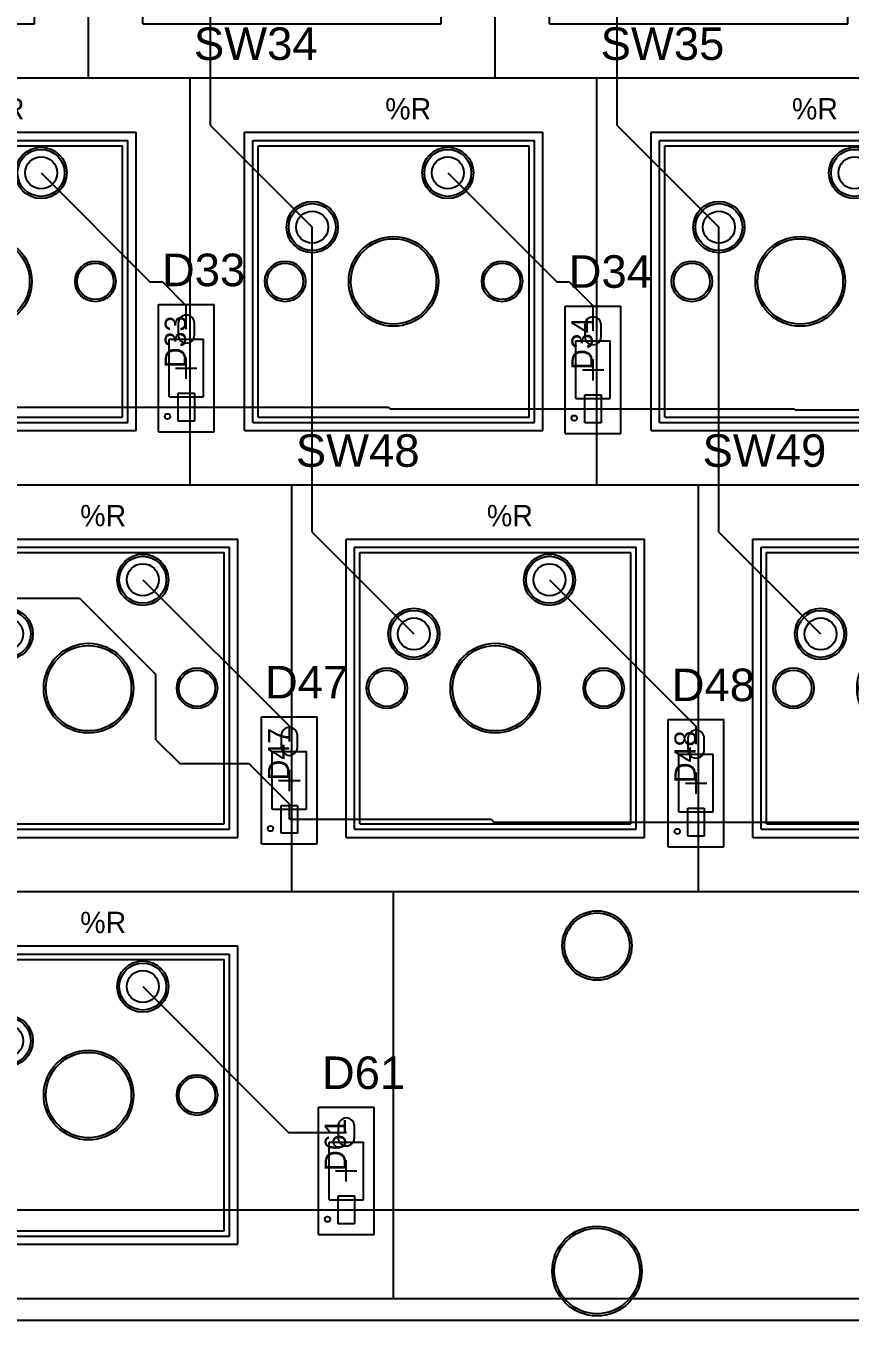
# Model space of a CAD drawing. Header units: millimetres. Extents: x 0 to 306, y 0 to 140.
# Drawn here: x 64.5 to 103.1, y 0 to 60.6 of the extents above; entities that cross this region are included whole.
import ezdxf

# ---------------------------------------------------------------- set-up
doc = ezdxf.new("R2010")
doc.units = ezdxf.units.MM
for name, color, linetype in [('BottomLayer', 5, 'Continuous'), ('BottomSolder', 6, 'Continuous'), ('Mechanical1', 6, 'Continuous'), ('Mechanical16', 56, 'Continuous'), ('Mechanical2', 216, 'Continuous'), ('Mechanical3', 76, 'Continuous'), ('Mechanical4', 56, 'Continuous'), ('Mechanical5', 56, 'Continuous'), ('Mechanical6', 56, 'Continuous'), ('MultiLayer', 9, 'Continuous'), ('PadHoleLayer', 156, 'Continuous'), ('TopLayer', 1, 'Continuous'), ('TopOverlay', 2, 'Continuous'), ('TopPaste', 8, 'Continuous'), ('TopSolder', 216, 'Continuous')]:
    doc.layers.add(name, color=color, linetype=linetype)
doc.styles.add('Arial', font='arial.ttf', dxfattribs={"height": 0.2})

# ---------------------------------------------------------------- blocks, each defined once
blk = doc.blocks.new('SW_C______MX_6_25__PCB_9')
at = {"layer": 'BottomLayer'}
for centre, radius in [((-52.54, 1.92), 1.525), ((-52.54, -13.32), 2)]:
    blk.add_circle(centre, radius, dxfattribs=at)
at = {"layer": 'BottomSolder'}
for centre, radius in [((-52.54, 1.92), 1.627), ((-52.54, -13.32), 2.102)]:
    blk.add_circle(centre, radius, dxfattribs=at)
at = {"layer": 'Mechanical2'}
for p, q in [((-62.071, 4.445), (56.991, 4.445)), ((-62.071, -14.605), (-62.071, 4.445)), ((-62.071, -14.605), (56.991, -14.605))]:
    blk.add_line(p, q, dxfattribs=at)
at = {"layer": 'MultiLayer'}
for centre, radius in [((-52.54, 1.92), 1.525), ((-52.54, -13.32), 2)]:
    blk.add_circle(centre, radius, dxfattribs=at)
at = {"layer": 'PadHoleLayer'}
for centre, radius in [((-52.54, 1.92), 1.525), ((-52.54, -13.32), 2)]:
    blk.add_circle(centre, radius, dxfattribs=at)
at = {"layer": 'TopLayer'}
for centre, radius in [((-52.54, 1.92), 1.525), ((-52.54, -13.32), 2)]:
    blk.add_circle(centre, radius, dxfattribs=at)
at = {"layer": 'TopSolder'}
for centre, radius in [((-52.54, 1.92), 1.627), ((-52.54, -13.32), 2.102)]:
    blk.add_circle(centre, radius, dxfattribs=at)
blk = doc.blocks.new('SW_C______MX_1_50__PCB_10')
at = {"layer": 'BottomLayer'}
for centre, radius in [((0, 0), 1.1), ((-6.35, -2.54), 1.1), ((-2.54, -5.08), 2), ((-7.62, -5.08), 0.85), ((2.54, -5.08), 0.85)]:
    blk.add_circle(centre, radius, dxfattribs=at)
at = {"layer": 'BottomSolder'}
for centre, radius in [((0, 0), 1.202), ((-6.35, -2.54), 1.202), ((-2.54, -5.08), 2.102), ((-7.62, -5.08), 0.952), ((2.54, -5.08), 0.952)]:
    blk.add_circle(centre, radius, dxfattribs=at)
at = {"layer": 'Mechanical2'}
for p, q in [((-16.827, 4.445), (11.748, 4.445)), ((-16.827, -14.605), (-16.827, 4.445)), ((11.748, -14.605), (11.748, 4.445)), ((-16.827, -14.605), (11.748, -14.605))]:
    blk.add_line(p, q, dxfattribs=at)
at = {"layer": 'Mechanical4'}
for p, q in [((-9.14, -11.68), (-9.14, 1.52)), ((-9.14, 1.52), (4.06, 1.52)), ((4.06, -11.68), (4.06, 1.52)), ((-9.14, -11.68), (4.06, -11.68))]:
    blk.add_line(p, q, dxfattribs=at)
at = {"layer": 'Mechanical6'}
for p, q in [((-8.89, 1.27), (3.81, 1.27)), ((-8.89, -11.43), (-8.89, 1.27)), ((3.81, -11.43), (3.81, 1.27)), ((-8.89, -11.43), (3.81, -11.43))]:
    blk.add_line(p, q, dxfattribs=at)
at = {"layer": 'MultiLayer'}
for centre, radius in [((0, 0), 1.1), ((-6.35, -2.54), 1.1), ((-2.54, -5.08), 2), ((-7.62, -5.08), 0.85), ((2.54, -5.08), 0.85)]:
    blk.add_circle(centre, radius, dxfattribs=at)
at = {"layer": 'PadHoleLayer'}
for centre, radius in [((0, 0), 0.75), ((-6.35, -2.54), 0.75), ((-2.54, -5.08), 2), ((-7.62, -5.08), 0.85), ((2.54, -5.08), 0.85)]:
    blk.add_circle(centre, radius, dxfattribs=at)
at = {"layer": 'TopLayer'}
for centre, radius in [((0, 0), 1.1), ((-6.35, -2.54), 1.1), ((-2.54, -5.08), 2), ((-7.62, -5.08), 0.85), ((2.54, -5.08), 0.85)]:
    blk.add_circle(centre, radius, dxfattribs=at)
at = {"layer": 'TopOverlay'}
for p, q in [((-9.525, 1.905), (4.445, 1.905)), ((-9.525, -12.065), (-9.525, 1.905)), ((4.445, -12.065), (4.445, 1.905)), ((-9.525, -12.065), (4.445, -12.065))]:
    blk.add_line(p, q, dxfattribs=at)
at = {"layer": 'TopSolder'}
for centre, radius in [((0, 0), 1.202), ((-6.35, -2.54), 1.202), ((-2.54, -5.08), 2.102), ((-7.62, -5.08), 0.952), ((2.54, -5.08), 0.952)]:
    blk.add_circle(centre, radius, dxfattribs=at)
at = {"layer": 'Mechanical6'}
blk.add_text('%R', height=1, dxfattribs=at).set_placement((-2.933, 2.501))
blk = doc.blocks.new('SW_C______MX_1_00__PCB_22')
at = {"layer": 'BottomLayer'}
for centre, radius in [((0, 0), 1.1), ((-6.35, -2.54), 1.1), ((-2.54, -5.08), 2), ((-7.62, -5.08), 0.85), ((2.54, -5.08), 0.85)]:
    blk.add_circle(centre, radius, dxfattribs=at)
at = {"layer": 'BottomSolder'}
for centre, radius in [((0, 0), 1.202), ((-6.35, -2.54), 1.202), ((-2.54, -5.08), 2.102), ((-7.62, -5.08), 0.952), ((2.54, -5.08), 0.952)]:
    blk.add_circle(centre, radius, dxfattribs=at)
at = {"layer": 'Mechanical2'}
for p, q in [((-12.065, 4.445), (6.985, 4.445)), ((-12.065, -14.605), (-12.065, 4.445)), ((6.985, -14.605), (6.985, 4.445)), ((-12.065, -14.605), (6.985, -14.605))]:
    blk.add_line(p, q, dxfattribs=at)
at = {"layer": 'Mechanical4'}
for p, q in [((-9.14, -11.68), (-9.14, 1.52)), ((-9.14, 1.52), (4.06, 1.52)), ((4.06, -11.68), (4.06, 1.52)), ((-9.14, -11.68), (4.06, -11.68))]:
    blk.add_line(p, q, dxfattribs=at)
at = {"layer": 'Mechanical6'}
for p, q in [((-8.89, 1.27), (3.81, 1.27)), ((-8.89, -11.43), (-8.89, 1.27)), ((3.81, -11.43), (3.81, 1.27)), ((-8.89, -11.43), (3.81, -11.43))]:
    blk.add_line(p, q, dxfattribs=at)
at = {"layer": 'MultiLayer'}
for centre, radius in [((0, 0), 1.1), ((-6.35, -2.54), 1.1), ((-2.54, -5.08), 2), ((-7.62, -5.08), 0.85), ((2.54, -5.08), 0.85)]:
    blk.add_circle(centre, radius, dxfattribs=at)
at = {"layer": 'PadHoleLayer'}
for centre, radius in [((0, 0), 0.75), ((-6.35, -2.54), 0.75), ((-2.54, -5.08), 2), ((-7.62, -5.08), 0.85), ((2.54, -5.08), 0.85)]:
    blk.add_circle(centre, radius, dxfattribs=at)
at = {"layer": 'TopLayer'}
for centre, radius in [((0, 0), 1.1), ((-6.35, -2.54), 1.1), ((-2.54, -5.08), 2), ((-7.62, -5.08), 0.85), ((2.54, -5.08), 0.85)]:
    blk.add_circle(centre, radius, dxfattribs=at)
at = {"layer": 'TopOverlay'}
for p, q in [((-9.525, 1.905), (4.445, 1.905)), ((-9.525, -12.065), (-9.525, 1.905)), ((4.445, -12.065), (4.445, 1.905)), ((-9.525, -12.065), (4.445, -12.065))]:
    blk.add_line(p, q, dxfattribs=at)
at = {"layer": 'TopSolder'}
for centre, radius in [((0, 0), 1.202), ((-6.35, -2.54), 1.202), ((-2.54, -5.08), 2.102), ((-7.62, -5.08), 0.952), ((2.54, -5.08), 0.952)]:
    blk.add_circle(centre, radius, dxfattribs=at)
at = {"layer": 'Mechanical6'}
blk.add_text('%R', height=1, dxfattribs=at).set_placement((-2.933, 2.501))
blk = doc.blocks.new('SW_C______MX_1_00__PCB_23')
at = {"layer": 'BottomLayer'}
for centre, radius in [((0, 0), 1.1), ((-6.35, -2.54), 1.1), ((-2.54, -5.08), 2), ((-7.62, -5.08), 0.85), ((2.54, -5.08), 0.85)]:
    blk.add_circle(centre, radius, dxfattribs=at)
at = {"layer": 'BottomSolder'}
for centre, radius in [((0, 0), 1.202), ((-6.35, -2.54), 1.202), ((-2.54, -5.08), 2.102), ((-7.62, -5.08), 0.952), ((2.54, -5.08), 0.952)]:
    blk.add_circle(centre, radius, dxfattribs=at)
at = {"layer": 'Mechanical2'}
for p, q in [((-12.065, 4.445), (6.985, 4.445)), ((-12.065, -14.605), (-12.065, 4.445)), ((6.985, -14.605), (6.985, 4.445)), ((-12.065, -14.605), (6.985, -14.605))]:
    blk.add_line(p, q, dxfattribs=at)
at = {"layer": 'Mechanical4'}
for p, q in [((-9.14, -11.68), (-9.14, 1.52)), ((-9.14, 1.52), (4.06, 1.52)), ((4.06, -11.68), (4.06, 1.52)), ((-9.14, -11.68), (4.06, -11.68))]:
    blk.add_line(p, q, dxfattribs=at)
at = {"layer": 'Mechanical6'}
for p, q in [((-8.89, 1.27), (3.81, 1.27)), ((-8.89, -11.43), (-8.89, 1.27)), ((3.81, -11.43), (3.81, 1.27)), ((-8.89, -11.43), (3.81, -11.43))]:
    blk.add_line(p, q, dxfattribs=at)
at = {"layer": 'MultiLayer'}
for centre, radius in [((0, 0), 1.1), ((-6.35, -2.54), 1.1), ((-2.54, -5.08), 2), ((-7.62, -5.08), 0.85), ((2.54, -5.08), 0.85)]:
    blk.add_circle(centre, radius, dxfattribs=at)
at = {"layer": 'PadHoleLayer'}
for centre, radius in [((0, 0), 0.75), ((-6.35, -2.54), 0.75), ((-2.54, -5.08), 2), ((-7.62, -5.08), 0.85), ((2.54, -5.08), 0.85)]:
    blk.add_circle(centre, radius, dxfattribs=at)
at = {"layer": 'TopLayer'}
for centre, radius in [((0, 0), 1.1), ((-6.35, -2.54), 1.1), ((-2.54, -5.08), 2), ((-7.62, -5.08), 0.85), ((2.54, -5.08), 0.85)]:
    blk.add_circle(centre, radius, dxfattribs=at)
at = {"layer": 'TopOverlay'}
for p, q in [((-9.525, 1.905), (4.445, 1.905)), ((-9.525, -12.065), (-9.525, 1.905)), ((4.445, -12.065), (4.445, 1.905)), ((-9.525, -12.065), (4.445, -12.065))]:
    blk.add_line(p, q, dxfattribs=at)
at = {"layer": 'TopSolder'}
for centre, radius in [((0, 0), 1.202), ((-6.35, -2.54), 1.202), ((-2.54, -5.08), 2.102), ((-7.62, -5.08), 0.952), ((2.54, -5.08), 0.952)]:
    blk.add_circle(centre, radius, dxfattribs=at)
at = {"layer": 'Mechanical6'}
blk.add_text('%R', height=1, dxfattribs=at).set_placement((-2.933, 2.501))
blk = doc.blocks.new('SW_C______MX_1_00__PCB_24')
at = {"layer": 'BottomLayer'}
for centre, radius in [((0, 0), 1.1), ((-6.35, -2.54), 1.1), ((-2.54, -5.08), 2), ((-7.62, -5.08), 0.85), ((2.54, -5.08), 0.85)]:
    blk.add_circle(centre, radius, dxfattribs=at)
at = {"layer": 'BottomSolder'}
for centre, radius in [((0, 0), 1.202), ((-6.35, -2.54), 1.202), ((-2.54, -5.08), 2.102), ((-7.62, -5.08), 0.952), ((2.54, -5.08), 0.952)]:
    blk.add_circle(centre, radius, dxfattribs=at)
at = {"layer": 'Mechanical2'}
for p, q in [((-12.065, 4.445), (6.985, 4.445)), ((-12.065, -14.605), (-12.065, 4.445)), ((6.985, -14.605), (6.985, 4.445)), ((-12.065, -14.605), (6.985, -14.605))]:
    blk.add_line(p, q, dxfattribs=at)
at = {"layer": 'Mechanical4'}
for p, q in [((-9.14, -11.68), (-9.14, 1.52)), ((-9.14, 1.52), (4.06, 1.52)), ((4.06, -11.68), (4.06, 1.52)), ((-9.14, -11.68), (4.06, -11.68))]:
    blk.add_line(p, q, dxfattribs=at)
at = {"layer": 'Mechanical6'}
for p, q in [((-8.89, 1.27), (3.81, 1.27)), ((-8.89, -11.43), (-8.89, 1.27)), ((3.81, -11.43), (3.81, 1.27)), ((-8.89, -11.43), (3.81, -11.43))]:
    blk.add_line(p, q, dxfattribs=at)
at = {"layer": 'MultiLayer'}
for centre, radius in [((0, 0), 1.1), ((-6.35, -2.54), 1.1), ((-2.54, -5.08), 2), ((-7.62, -5.08), 0.85), ((2.54, -5.08), 0.85)]:
    blk.add_circle(centre, radius, dxfattribs=at)
at = {"layer": 'PadHoleLayer'}
for centre, radius in [((0, 0), 0.75), ((-6.35, -2.54), 0.75), ((-2.54, -5.08), 2), ((-7.62, -5.08), 0.85), ((2.54, -5.08), 0.85)]:
    blk.add_circle(centre, radius, dxfattribs=at)
at = {"layer": 'TopLayer'}
for centre, radius in [((0, 0), 1.1), ((-6.35, -2.54), 1.1), ((-2.54, -5.08), 2), ((-7.62, -5.08), 0.85), ((2.54, -5.08), 0.85)]:
    blk.add_circle(centre, radius, dxfattribs=at)
at = {"layer": 'TopOverlay'}
for p, q in [((-9.525, 1.905), (4.445, 1.905)), ((-9.525, -12.065), (-9.525, 1.905)), ((4.445, -12.065), (4.445, 1.905)), ((-9.525, -12.065), (4.445, -12.065))]:
    blk.add_line(p, q, dxfattribs=at)
at = {"layer": 'TopSolder'}
for centre, radius in [((0, 0), 1.202), ((-6.35, -2.54), 1.202), ((-2.54, -5.08), 2.102), ((-7.62, -5.08), 0.952), ((2.54, -5.08), 0.952)]:
    blk.add_circle(centre, radius, dxfattribs=at)
at = {"layer": 'Mechanical6'}
blk.add_text('%R', height=1, dxfattribs=at).set_placement((-2.933, 2.501))
blk = doc.blocks.new('SW_C______MX_1_00__PCB_36')
at = {"layer": 'BottomLayer'}
for centre, radius in [((0, 0), 1.1), ((-6.35, -2.54), 1.1), ((-2.54, -5.08), 2), ((-7.62, -5.08), 0.85), ((2.54, -5.08), 0.85)]:
    blk.add_circle(centre, radius, dxfattribs=at)
at = {"layer": 'BottomSolder'}
for centre, radius in [((0, 0), 1.202), ((-6.35, -2.54), 1.202), ((-2.54, -5.08), 2.102), ((-7.62, -5.08), 0.952), ((2.54, -5.08), 0.952)]:
    blk.add_circle(centre, radius, dxfattribs=at)
at = {"layer": 'Mechanical2'}
for p, q in [((-12.065, 4.445), (6.985, 4.445)), ((-12.065, -14.605), (-12.065, 4.445)), ((6.985, -14.605), (6.985, 4.445)), ((-12.065, -14.605), (6.985, -14.605))]:
    blk.add_line(p, q, dxfattribs=at)
at = {"layer": 'Mechanical4'}
for p, q in [((-9.14, -11.68), (-9.14, 1.52)), ((-9.14, 1.52), (4.06, 1.52)), ((4.06, -11.68), (4.06, 1.52)), ((-9.14, -11.68), (4.06, -11.68))]:
    blk.add_line(p, q, dxfattribs=at)
at = {"layer": 'Mechanical6'}
for p, q in [((-8.89, 1.27), (3.81, 1.27)), ((-8.89, -11.43), (-8.89, 1.27)), ((3.81, -11.43), (3.81, 1.27)), ((-8.89, -11.43), (3.81, -11.43))]:
    blk.add_line(p, q, dxfattribs=at)
at = {"layer": 'MultiLayer'}
for centre, radius in [((0, 0), 1.1), ((-6.35, -2.54), 1.1), ((-2.54, -5.08), 2), ((-7.62, -5.08), 0.85), ((2.54, -5.08), 0.85)]:
    blk.add_circle(centre, radius, dxfattribs=at)
at = {"layer": 'PadHoleLayer'}
for centre, radius in [((0, 0), 0.75), ((-6.35, -2.54), 0.75), ((-2.54, -5.08), 2), ((-7.62, -5.08), 0.85), ((2.54, -5.08), 0.85)]:
    blk.add_circle(centre, radius, dxfattribs=at)
at = {"layer": 'TopLayer'}
for centre, radius in [((0, 0), 1.1), ((-6.35, -2.54), 1.1), ((-2.54, -5.08), 2), ((-7.62, -5.08), 0.85), ((2.54, -5.08), 0.85)]:
    blk.add_circle(centre, radius, dxfattribs=at)
at = {"layer": 'TopOverlay'}
for p, q in [((-9.525, 1.905), (4.445, 1.905)), ((-9.525, -12.065), (-9.525, 1.905)), ((4.445, -12.065), (4.445, 1.905)), ((-9.525, -12.065), (4.445, -12.065))]:
    blk.add_line(p, q, dxfattribs=at)
at = {"layer": 'TopSolder'}
for centre, radius in [((0, 0), 1.202), ((-6.35, -2.54), 1.202), ((-2.54, -5.08), 2.102), ((-7.62, -5.08), 0.952), ((2.54, -5.08), 0.952)]:
    blk.add_circle(centre, radius, dxfattribs=at)
at = {"layer": 'Mechanical6'}
blk.add_text('%R', height=1, dxfattribs=at).set_placement((-2.933, 2.501))
blk = doc.blocks.new('SW_C______MX_1_00__PCB_37')
at = {"layer": 'BottomLayer'}
for centre, radius in [((0, 0), 1.1), ((-6.35, -2.54), 1.1), ((-2.54, -5.08), 2), ((-7.62, -5.08), 0.85), ((2.54, -5.08), 0.85)]:
    blk.add_circle(centre, radius, dxfattribs=at)
at = {"layer": 'BottomSolder'}
for centre, radius in [((0, 0), 1.202), ((-6.35, -2.54), 1.202), ((-2.54, -5.08), 2.102), ((-7.62, -5.08), 0.952), ((2.54, -5.08), 0.952)]:
    blk.add_circle(centre, radius, dxfattribs=at)
at = {"layer": 'Mechanical2'}
for p, q in [((-12.065, 4.445), (6.985, 4.445)), ((-12.065, -14.605), (-12.065, 4.445)), ((6.985, -14.605), (6.985, 4.445)), ((-12.065, -14.605), (6.985, -14.605))]:
    blk.add_line(p, q, dxfattribs=at)
at = {"layer": 'Mechanical4'}
for p, q in [((-9.14, -11.68), (-9.14, 1.52)), ((-9.14, 1.52), (4.06, 1.52)), ((4.06, -11.68), (4.06, 1.52)), ((-9.14, -11.68), (4.06, -11.68))]:
    blk.add_line(p, q, dxfattribs=at)
at = {"layer": 'Mechanical6'}
for p, q in [((-8.89, 1.27), (3.81, 1.27)), ((-8.89, -11.43), (-8.89, 1.27)), ((3.81, -11.43), (3.81, 1.27)), ((-8.89, -11.43), (3.81, -11.43))]:
    blk.add_line(p, q, dxfattribs=at)
at = {"layer": 'MultiLayer'}
for centre, radius in [((0, 0), 1.1), ((-6.35, -2.54), 1.1), ((-2.54, -5.08), 2), ((-7.62, -5.08), 0.85), ((2.54, -5.08), 0.85)]:
    blk.add_circle(centre, radius, dxfattribs=at)
at = {"layer": 'PadHoleLayer'}
for centre, radius in [((0, 0), 0.75), ((-6.35, -2.54), 0.75), ((-2.54, -5.08), 2), ((-7.62, -5.08), 0.85), ((2.54, -5.08), 0.85)]:
    blk.add_circle(centre, radius, dxfattribs=at)
at = {"layer": 'TopLayer'}
for centre, radius in [((0, 0), 1.1), ((-6.35, -2.54), 1.1), ((-2.54, -5.08), 2), ((-7.62, -5.08), 0.85), ((2.54, -5.08), 0.85)]:
    blk.add_circle(centre, radius, dxfattribs=at)
at = {"layer": 'TopOverlay'}
for p, q in [((-9.525, 1.905), (4.445, 1.905)), ((-9.525, -12.065), (-9.525, 1.905)), ((4.445, -12.065), (4.445, 1.905)), ((-9.525, -12.065), (4.445, -12.065))]:
    blk.add_line(p, q, dxfattribs=at)
at = {"layer": 'TopSolder'}
for centre, radius in [((0, 0), 1.202), ((-6.35, -2.54), 1.202), ((-2.54, -5.08), 2.102), ((-7.62, -5.08), 0.952), ((2.54, -5.08), 0.952)]:
    blk.add_circle(centre, radius, dxfattribs=at)
at = {"layer": 'Mechanical6'}
blk.add_text('%R', height=1, dxfattribs=at).set_placement((-2.933, 2.501))
blk = doc.blocks.new('SW_C______MX_1_00__PCB_38')
at = {"layer": 'BottomLayer'}
for centre, radius in [((0, 0), 1.1), ((-6.35, -2.54), 1.1), ((-2.54, -5.08), 2), ((-7.62, -5.08), 0.85), ((2.54, -5.08), 0.85)]:
    blk.add_circle(centre, radius, dxfattribs=at)
at = {"layer": 'BottomSolder'}
for centre, radius in [((0, 0), 1.202), ((-6.35, -2.54), 1.202), ((-2.54, -5.08), 2.102), ((-7.62, -5.08), 0.952), ((2.54, -5.08), 0.952)]:
    blk.add_circle(centre, radius, dxfattribs=at)
at = {"layer": 'Mechanical2'}
for p, q in [((-12.065, 4.445), (6.985, 4.445)), ((-12.065, -14.605), (-12.065, 4.445)), ((6.985, -14.605), (6.985, 4.445)), ((-12.065, -14.605), (6.985, -14.605))]:
    blk.add_line(p, q, dxfattribs=at)
at = {"layer": 'Mechanical4'}
for p, q in [((-9.14, -11.68), (-9.14, 1.52)), ((-9.14, 1.52), (4.06, 1.52)), ((4.06, -11.68), (4.06, 1.52)), ((-9.14, -11.68), (4.06, -11.68))]:
    blk.add_line(p, q, dxfattribs=at)
at = {"layer": 'Mechanical6'}
for p, q in [((-8.89, 1.27), (3.81, 1.27)), ((-8.89, -11.43), (-8.89, 1.27)), ((3.81, -11.43), (3.81, 1.27)), ((-8.89, -11.43), (3.81, -11.43))]:
    blk.add_line(p, q, dxfattribs=at)
at = {"layer": 'MultiLayer'}
for centre, radius in [((0, 0), 1.1), ((-6.35, -2.54), 1.1), ((-2.54, -5.08), 2), ((-7.62, -5.08), 0.85), ((2.54, -5.08), 0.85)]:
    blk.add_circle(centre, radius, dxfattribs=at)
at = {"layer": 'PadHoleLayer'}
for centre, radius in [((0, 0), 0.75), ((-6.35, -2.54), 0.75), ((-2.54, -5.08), 2), ((-7.62, -5.08), 0.85), ((2.54, -5.08), 0.85)]:
    blk.add_circle(centre, radius, dxfattribs=at)
at = {"layer": 'TopLayer'}
for centre, radius in [((0, 0), 1.1), ((-6.35, -2.54), 1.1), ((-2.54, -5.08), 2), ((-7.62, -5.08), 0.85), ((2.54, -5.08), 0.85)]:
    blk.add_circle(centre, radius, dxfattribs=at)
at = {"layer": 'TopOverlay'}
for p, q in [((-9.525, 1.905), (4.445, 1.905)), ((-9.525, -12.065), (-9.525, 1.905)), ((4.445, -12.065), (4.445, 1.905)), ((-9.525, -12.065), (4.445, -12.065))]:
    blk.add_line(p, q, dxfattribs=at)
at = {"layer": 'TopSolder'}
for centre, radius in [((0, 0), 1.202), ((-6.35, -2.54), 1.202), ((-2.54, -5.08), 2.102), ((-7.62, -5.08), 0.952), ((2.54, -5.08), 0.952)]:
    blk.add_circle(centre, radius, dxfattribs=at)
at = {"layer": 'Mechanical6'}
blk.add_text('%R', height=1, dxfattribs=at).set_placement((-2.933, 2.501))
blk = doc.blocks.new('SW_C______MX_1_00__PCB_51')
at = {"layer": 'BottomLayer'}
for centre, radius in [((0, 0), 1.1), ((-6.35, -2.54), 1.1), ((-2.54, -5.08), 2), ((-7.62, -5.08), 0.85), ((2.54, -5.08), 0.85)]:
    blk.add_circle(centre, radius, dxfattribs=at)
at = {"layer": 'BottomSolder'}
for centre, radius in [((0, 0), 1.202), ((-6.35, -2.54), 1.202), ((-2.54, -5.08), 2.102), ((-7.62, -5.08), 0.952), ((2.54, -5.08), 0.952)]:
    blk.add_circle(centre, radius, dxfattribs=at)
at = {"layer": 'Mechanical2'}
for p, q in [((-12.065, 4.445), (6.985, 4.445)), ((-12.065, -14.605), (-12.065, 4.445)), ((6.985, -14.605), (6.985, 4.445)), ((-12.065, -14.605), (6.985, -14.605))]:
    blk.add_line(p, q, dxfattribs=at)
at = {"layer": 'Mechanical4'}
for p, q in [((-9.14, -11.68), (-9.14, 1.52)), ((-9.14, 1.52), (4.06, 1.52)), ((4.06, -11.68), (4.06, 1.52)), ((-9.14, -11.68), (4.06, -11.68))]:
    blk.add_line(p, q, dxfattribs=at)
at = {"layer": 'Mechanical6'}
for p, q in [((-8.89, 1.27), (3.81, 1.27)), ((-8.89, -11.43), (-8.89, 1.27)), ((3.81, -11.43), (3.81, 1.27)), ((-8.89, -11.43), (3.81, -11.43))]:
    blk.add_line(p, q, dxfattribs=at)
at = {"layer": 'MultiLayer'}
for centre, radius in [((0, 0), 1.1), ((-6.35, -2.54), 1.1), ((-2.54, -5.08), 2), ((-7.62, -5.08), 0.85), ((2.54, -5.08), 0.85)]:
    blk.add_circle(centre, radius, dxfattribs=at)
at = {"layer": 'PadHoleLayer'}
for centre, radius in [((0, 0), 0.75), ((-6.35, -2.54), 0.75), ((-2.54, -5.08), 2), ((-7.62, -5.08), 0.85), ((2.54, -5.08), 0.85)]:
    blk.add_circle(centre, radius, dxfattribs=at)
at = {"layer": 'TopLayer'}
for centre, radius in [((0, 0), 1.1), ((-6.35, -2.54), 1.1), ((-2.54, -5.08), 2), ((-7.62, -5.08), 0.85), ((2.54, -5.08), 0.85)]:
    blk.add_circle(centre, radius, dxfattribs=at)
at = {"layer": 'TopOverlay'}
for p, q in [((-9.525, 1.905), (4.445, 1.905)), ((-9.525, -12.065), (-9.525, 1.905)), ((4.445, -12.065), (4.445, 1.905)), ((-9.525, -12.065), (4.445, -12.065))]:
    blk.add_line(p, q, dxfattribs=at)
at = {"layer": 'TopSolder'}
for centre, radius in [((0, 0), 1.202), ((-6.35, -2.54), 1.202), ((-2.54, -5.08), 2.102), ((-7.62, -5.08), 0.952), ((2.54, -5.08), 0.952)]:
    blk.add_circle(centre, radius, dxfattribs=at)
at = {"layer": 'Mechanical6'}
blk.add_text('%R', height=1, dxfattribs=at).set_placement((-2.933, 2.501))
blk = doc.blocks.new('SW_C______MX_1_00__PCB_52')
at = {"layer": 'BottomLayer'}
for centre, radius in [((0, 0), 1.1), ((-6.35, -2.54), 1.1), ((-2.54, -5.08), 2), ((-7.62, -5.08), 0.85), ((2.54, -5.08), 0.85)]:
    blk.add_circle(centre, radius, dxfattribs=at)
at = {"layer": 'BottomSolder'}
for centre, radius in [((0, 0), 1.202), ((-6.35, -2.54), 1.202), ((-2.54, -5.08), 2.102), ((-7.62, -5.08), 0.952), ((2.54, -5.08), 0.952)]:
    blk.add_circle(centre, radius, dxfattribs=at)
at = {"layer": 'Mechanical2'}
for p, q in [((-12.065, 4.445), (6.985, 4.445)), ((-12.065, -14.605), (-12.065, 4.445)), ((6.985, -14.605), (6.985, 4.445)), ((-12.065, -14.605), (6.985, -14.605))]:
    blk.add_line(p, q, dxfattribs=at)
at = {"layer": 'Mechanical4'}
for p, q in [((-9.14, -11.68), (-9.14, 1.52)), ((-9.14, 1.52), (4.06, 1.52)), ((4.06, -11.68), (4.06, 1.52)), ((-9.14, -11.68), (4.06, -11.68))]:
    blk.add_line(p, q, dxfattribs=at)
at = {"layer": 'Mechanical6'}
for p, q in [((-8.89, 1.27), (3.81, 1.27)), ((-8.89, -11.43), (-8.89, 1.27)), ((3.81, -11.43), (3.81, 1.27)), ((-8.89, -11.43), (3.81, -11.43))]:
    blk.add_line(p, q, dxfattribs=at)
at = {"layer": 'MultiLayer'}
for centre, radius in [((0, 0), 1.1), ((-6.35, -2.54), 1.1), ((-2.54, -5.08), 2), ((-7.62, -5.08), 0.85), ((2.54, -5.08), 0.85)]:
    blk.add_circle(centre, radius, dxfattribs=at)
at = {"layer": 'PadHoleLayer'}
for centre, radius in [((0, 0), 0.75), ((-6.35, -2.54), 0.75), ((-2.54, -5.08), 2), ((-7.62, -5.08), 0.85), ((2.54, -5.08), 0.85)]:
    blk.add_circle(centre, radius, dxfattribs=at)
at = {"layer": 'TopLayer'}
for centre, radius in [((0, 0), 1.1), ((-6.35, -2.54), 1.1), ((-2.54, -5.08), 2), ((-7.62, -5.08), 0.85), ((2.54, -5.08), 0.85)]:
    blk.add_circle(centre, radius, dxfattribs=at)
at = {"layer": 'TopOverlay'}
for p, q in [((-9.525, 1.905), (4.445, 1.905)), ((-9.525, -12.065), (-9.525, 1.905)), ((4.445, -12.065), (4.445, 1.905)), ((-9.525, -12.065), (4.445, -12.065))]:
    blk.add_line(p, q, dxfattribs=at)
at = {"layer": 'TopSolder'}
for centre, radius in [((0, 0), 1.202), ((-6.35, -2.54), 1.202), ((-2.54, -5.08), 2.102), ((-7.62, -5.08), 0.952), ((2.54, -5.08), 0.952)]:
    blk.add_circle(centre, radius, dxfattribs=at)
at = {"layer": 'Mechanical6'}
blk.add_text('%R', height=1, dxfattribs=at).set_placement((-2.933, 2.501))
blk = doc.blocks.new('SW_C______MX_1_00__PCB_53')
at = {"layer": 'BottomLayer'}
for centre, radius in [((0, 0), 1.1), ((-6.35, -2.54), 1.1), ((-2.54, -5.08), 2), ((-7.62, -5.08), 0.85), ((2.54, -5.08), 0.85)]:
    blk.add_circle(centre, radius, dxfattribs=at)
at = {"layer": 'BottomSolder'}
for centre, radius in [((0, 0), 1.202), ((-6.35, -2.54), 1.202), ((-2.54, -5.08), 2.102), ((-7.62, -5.08), 0.952), ((2.54, -5.08), 0.952)]:
    blk.add_circle(centre, radius, dxfattribs=at)
at = {"layer": 'Mechanical2'}
for p, q in [((-12.065, 4.445), (6.985, 4.445)), ((-12.065, -14.605), (-12.065, 4.445)), ((6.985, -14.605), (6.985, 4.445)), ((-12.065, -14.605), (6.985, -14.605))]:
    blk.add_line(p, q, dxfattribs=at)
at = {"layer": 'Mechanical4'}
for p, q in [((-9.14, -11.68), (-9.14, 1.52)), ((-9.14, 1.52), (4.06, 1.52)), ((4.06, -11.68), (4.06, 1.52)), ((-9.14, -11.68), (4.06, -11.68))]:
    blk.add_line(p, q, dxfattribs=at)
at = {"layer": 'Mechanical6'}
for p, q in [((-8.89, 1.27), (3.81, 1.27)), ((-8.89, -11.43), (-8.89, 1.27)), ((3.81, -11.43), (3.81, 1.27)), ((-8.89, -11.43), (3.81, -11.43))]:
    blk.add_line(p, q, dxfattribs=at)
at = {"layer": 'MultiLayer'}
for centre, radius in [((0, 0), 1.1), ((-6.35, -2.54), 1.1), ((-2.54, -5.08), 2), ((-7.62, -5.08), 0.85), ((2.54, -5.08), 0.85)]:
    blk.add_circle(centre, radius, dxfattribs=at)
at = {"layer": 'PadHoleLayer'}
for centre, radius in [((0, 0), 0.75), ((-6.35, -2.54), 0.75), ((-2.54, -5.08), 2), ((-7.62, -5.08), 0.85), ((2.54, -5.08), 0.85)]:
    blk.add_circle(centre, radius, dxfattribs=at)
at = {"layer": 'TopLayer'}
for centre, radius in [((0, 0), 1.1), ((-6.35, -2.54), 1.1), ((-2.54, -5.08), 2), ((-7.62, -5.08), 0.85), ((2.54, -5.08), 0.85)]:
    blk.add_circle(centre, radius, dxfattribs=at)
at = {"layer": 'TopOverlay'}
for p, q in [((-9.525, 1.905), (4.445, 1.905)), ((-9.525, -12.065), (-9.525, 1.905)), ((4.445, -12.065), (4.445, 1.905)), ((-9.525, -12.065), (4.445, -12.065))]:
    blk.add_line(p, q, dxfattribs=at)
at = {"layer": 'TopSolder'}
for centre, radius in [((0, 0), 1.202), ((-6.35, -2.54), 1.202), ((-2.54, -5.08), 2.102), ((-7.62, -5.08), 0.952), ((2.54, -5.08), 0.952)]:
    blk.add_circle(centre, radius, dxfattribs=at)
at = {"layer": 'Mechanical6'}
blk.add_text('%R', height=1, dxfattribs=at).set_placement((-2.933, 2.501))
blk = doc.blocks.new('FP_SOD_123_IPC_A_87')
at = {"layer": 'Mechanical16'}
for p, q in [((0, 0.5), (0, -0.5)), ((-0.5, 0), (0.5, 0))]:
    blk.add_line(p, q, dxfattribs=at)
at = {"layer": 'Mechanical2'}
for p, q in [((-1.35, 0.8), (1.35, 0.8)), ((-1.35, 0.8), (-1.35, -0.8)), ((1.35, 0.8), (1.35, -0.8)), ((-1.35, -0.8), (1.35, -0.8))]:
    blk.add_line(p, q, dxfattribs=at)
at = {"layer": 'Mechanical3'}
for p, q in [((-2.979, 1.3), (2.979, 1.3)), ((-2.979, 1.3), (-2.979, -1.3)), ((2.979, 1.3), (2.979, -1.3)), ((-2.979, -1.3), (2.979, -1.3))]:
    blk.add_line(p, q, dxfattribs=at)
at = {"layer": 'Mechanical5'}
for p, q in [((-2.979, 1.3), (2.979, 1.3)), ((-2.979, 1.3), (-2.979, -1.3)), ((2.979, 1.3), (2.979, -1.3)), ((-2.979, -1.3), (2.979, -1.3))]:
    blk.add_line(p, q, dxfattribs=at)
at = {"layer": 'TopLayer'}
for p, q in [((-2.479, 0.381), (-1.171, 0.381)), ((-2.479, -0.381), (-2.479, 0.381)), ((-1.171, 0.381), (-1.171, -0.381)), ((2.098, 0.381), (1.552, 0.381)), ((-1.171, -0.381), (-2.479, -0.381)), ((1.552, -0.381), (2.098, -0.381))]:
    blk.add_line(p, q, dxfattribs=at)
for centre, start, end in [((1.552, 0), 90, 270), ((2.098, 0), 270, 90)]:
    blk.add_arc(centre, 0.381, start, end, dxfattribs=at)
at = {"layer": 'TopOverlay'}
for p, q in [((-1.35, 0.8), (-1.35, 0.72)), ((-1.35, 0.8), (1.35, 0.8)), ((1.35, 0.8), (1.35, 0.72)), ((-1.35, -0.72), (-1.35, -0.8)), ((-1.35, -0.8), (1.35, -0.8)), ((1.35, -0.72), (1.35, -0.8))]:
    blk.add_line(p, q, dxfattribs=at)
blk.add_circle((-2.261, 0.881), 0.125, dxfattribs=at)
at = {"layer": 'TopPaste'}
for p, q in [((-2.479, 0.381), (-1.171, 0.381)), ((-2.479, -0.381), (-2.479, 0.381)), ((-1.171, 0.381), (-1.171, -0.381)), ((2.098, 0.381), (1.552, 0.381)), ((-1.171, -0.381), (-2.479, -0.381)), ((1.552, -0.381), (2.098, -0.381))]:
    blk.add_line(p, q, dxfattribs=at)
for centre, start, end in [((1.552, 0), 90, 270), ((2.098, 0), 270, 90)]:
    blk.add_arc(centre, 0.381, start, end, dxfattribs=at)
at = {"layer": 'TopSolder'}
for p, q in [((-2.479, 0.381), (-1.171, 0.381)), ((-2.479, -0.381), (-2.479, 0.381)), ((-1.171, 0.381), (-1.171, -0.381)), ((2.098, 0.381), (1.552, 0.381)), ((-1.171, -0.381), (-2.479, -0.381)), ((1.552, -0.381), (2.098, -0.381))]:
    blk.add_line(p, q, dxfattribs=at)
for centre, start, end in [((1.552, 0), 90, 270), ((2.098, 0), 270, 90)]:
    blk.add_arc(centre, 0.381, start, end, dxfattribs=at)
at = {"layer": 'Mechanical5'}
blk.add_text('D61', height=1, dxfattribs=at).set_placement((0, 0.011))
blk = doc.blocks.new('FP_SOD_123_IPC_A_100')
at = {"layer": 'Mechanical16'}
for p, q in [((0, 0.5), (0, -0.5)), ((-0.5, 0), (0.5, 0))]:
    blk.add_line(p, q, dxfattribs=at)
at = {"layer": 'Mechanical2'}
for p, q in [((-1.35, 0.8), (1.35, 0.8)), ((-1.35, 0.8), (-1.35, -0.8)), ((1.35, 0.8), (1.35, -0.8)), ((-1.35, -0.8), (1.35, -0.8))]:
    blk.add_line(p, q, dxfattribs=at)
at = {"layer": 'Mechanical3'}
for p, q in [((-2.979, 1.3), (2.979, 1.3)), ((-2.979, 1.3), (-2.979, -1.3)), ((2.979, 1.3), (2.979, -1.3)), ((-2.979, -1.3), (2.979, -1.3))]:
    blk.add_line(p, q, dxfattribs=at)
at = {"layer": 'Mechanical5'}
for p, q in [((-2.979, 1.3), (2.979, 1.3)), ((-2.979, 1.3), (-2.979, -1.3)), ((2.979, 1.3), (2.979, -1.3)), ((-2.979, -1.3), (2.979, -1.3))]:
    blk.add_line(p, q, dxfattribs=at)
at = {"layer": 'TopLayer'}
for p, q in [((-2.479, 0.381), (-1.171, 0.381)), ((-2.479, -0.381), (-2.479, 0.381)), ((-1.171, 0.381), (-1.171, -0.381)), ((2.098, 0.381), (1.552, 0.381)), ((-1.171, -0.381), (-2.479, -0.381)), ((1.552, -0.381), (2.098, -0.381))]:
    blk.add_line(p, q, dxfattribs=at)
for centre, start, end in [((1.552, 0), 90, 270), ((2.098, 0), 270, 90)]:
    blk.add_arc(centre, 0.381, start, end, dxfattribs=at)
at = {"layer": 'TopOverlay'}
for p, q in [((-1.35, 0.8), (-1.35, 0.72)), ((-1.35, 0.8), (1.35, 0.8)), ((1.35, 0.8), (1.35, 0.72)), ((-1.35, -0.72), (-1.35, -0.8)), ((-1.35, -0.8), (1.35, -0.8)), ((1.35, -0.72), (1.35, -0.8))]:
    blk.add_line(p, q, dxfattribs=at)
blk.add_circle((-2.261, 0.881), 0.125, dxfattribs=at)
at = {"layer": 'TopPaste'}
for p, q in [((-2.479, 0.381), (-1.171, 0.381)), ((-2.479, -0.381), (-2.479, 0.381)), ((-1.171, 0.381), (-1.171, -0.381)), ((2.098, 0.381), (1.552, 0.381)), ((-1.171, -0.381), (-2.479, -0.381)), ((1.552, -0.381), (2.098, -0.381))]:
    blk.add_line(p, q, dxfattribs=at)
for centre, start, end in [((1.552, 0), 90, 270), ((2.098, 0), 270, 90)]:
    blk.add_arc(centre, 0.381, start, end, dxfattribs=at)
at = {"layer": 'TopSolder'}
for p, q in [((-2.479, 0.381), (-1.171, 0.381)), ((-2.479, -0.381), (-2.479, 0.381)), ((-1.171, 0.381), (-1.171, -0.381)), ((2.098, 0.381), (1.552, 0.381)), ((-1.171, -0.381), (-2.479, -0.381)), ((1.552, -0.381), (2.098, -0.381))]:
    blk.add_line(p, q, dxfattribs=at)
for centre, start, end in [((1.552, 0), 90, 270), ((2.098, 0), 270, 90)]:
    blk.add_arc(centre, 0.381, start, end, dxfattribs=at)
at = {"layer": 'Mechanical5'}
blk.add_text('D48', height=1, dxfattribs=at).set_placement((0, 0.011))
blk = doc.blocks.new('FP_SOD_123_IPC_A_101')
at = {"layer": 'Mechanical16'}
for p, q in [((0, 0.5), (0, -0.5)), ((-0.5, 0), (0.5, 0))]:
    blk.add_line(p, q, dxfattribs=at)
at = {"layer": 'Mechanical2'}
for p, q in [((-1.35, 0.8), (1.35, 0.8)), ((-1.35, 0.8), (-1.35, -0.8)), ((1.35, 0.8), (1.35, -0.8)), ((-1.35, -0.8), (1.35, -0.8))]:
    blk.add_line(p, q, dxfattribs=at)
at = {"layer": 'Mechanical3'}
for p, q in [((-2.979, 1.3), (2.979, 1.3)), ((-2.979, 1.3), (-2.979, -1.3)), ((2.979, 1.3), (2.979, -1.3)), ((-2.979, -1.3), (2.979, -1.3))]:
    blk.add_line(p, q, dxfattribs=at)
at = {"layer": 'Mechanical5'}
for p, q in [((-2.979, 1.3), (2.979, 1.3)), ((-2.979, 1.3), (-2.979, -1.3)), ((2.979, 1.3), (2.979, -1.3)), ((-2.979, -1.3), (2.979, -1.3))]:
    blk.add_line(p, q, dxfattribs=at)
at = {"layer": 'TopLayer'}
for p, q in [((-2.479, 0.381), (-1.171, 0.381)), ((-2.479, -0.381), (-2.479, 0.381)), ((-1.171, 0.381), (-1.171, -0.381)), ((2.098, 0.381), (1.552, 0.381)), ((-1.171, -0.381), (-2.479, -0.381)), ((1.552, -0.381), (2.098, -0.381))]:
    blk.add_line(p, q, dxfattribs=at)
for centre, start, end in [((1.552, 0), 90, 270), ((2.098, 0), 270, 90)]:
    blk.add_arc(centre, 0.381, start, end, dxfattribs=at)
at = {"layer": 'TopOverlay'}
for p, q in [((-1.35, 0.8), (-1.35, 0.72)), ((-1.35, 0.8), (1.35, 0.8)), ((1.35, 0.8), (1.35, 0.72)), ((-1.35, -0.72), (-1.35, -0.8)), ((-1.35, -0.8), (1.35, -0.8)), ((1.35, -0.72), (1.35, -0.8))]:
    blk.add_line(p, q, dxfattribs=at)
blk.add_circle((-2.261, 0.881), 0.125, dxfattribs=at)
at = {"layer": 'TopPaste'}
for p, q in [((-2.479, 0.381), (-1.171, 0.381)), ((-2.479, -0.381), (-2.479, 0.381)), ((-1.171, 0.381), (-1.171, -0.381)), ((2.098, 0.381), (1.552, 0.381)), ((-1.171, -0.381), (-2.479, -0.381)), ((1.552, -0.381), (2.098, -0.381))]:
    blk.add_line(p, q, dxfattribs=at)
for centre, start, end in [((1.552, 0), 90, 270), ((2.098, 0), 270, 90)]:
    blk.add_arc(centre, 0.381, start, end, dxfattribs=at)
at = {"layer": 'TopSolder'}
for p, q in [((-2.479, 0.381), (-1.171, 0.381)), ((-2.479, -0.381), (-2.479, 0.381)), ((-1.171, 0.381), (-1.171, -0.381)), ((2.098, 0.381), (1.552, 0.381)), ((-1.171, -0.381), (-2.479, -0.381)), ((1.552, -0.381), (2.098, -0.381))]:
    blk.add_line(p, q, dxfattribs=at)
for centre, start, end in [((1.552, 0), 90, 270), ((2.098, 0), 270, 90)]:
    blk.add_arc(centre, 0.381, start, end, dxfattribs=at)
at = {"layer": 'Mechanical5'}
blk.add_text('D47', height=1, dxfattribs=at).set_placement((0, 0))
blk = doc.blocks.new('FP_SOD_123_IPC_A_114')
at = {"layer": 'Mechanical16'}
for p, q in [((0, 0.5), (0, -0.5)), ((-0.5, 0), (0.5, 0))]:
    blk.add_line(p, q, dxfattribs=at)
at = {"layer": 'Mechanical2'}
for p, q in [((-1.35, 0.8), (1.35, 0.8)), ((-1.35, 0.8), (-1.35, -0.8)), ((1.35, 0.8), (1.35, -0.8)), ((-1.35, -0.8), (1.35, -0.8))]:
    blk.add_line(p, q, dxfattribs=at)
at = {"layer": 'Mechanical3'}
for p, q in [((-2.979, 1.3), (2.979, 1.3)), ((-2.979, 1.3), (-2.979, -1.3)), ((2.979, 1.3), (2.979, -1.3)), ((-2.979, -1.3), (2.979, -1.3))]:
    blk.add_line(p, q, dxfattribs=at)
at = {"layer": 'Mechanical5'}
for p, q in [((-2.979, 1.3), (2.979, 1.3)), ((-2.979, 1.3), (-2.979, -1.3)), ((2.979, 1.3), (2.979, -1.3)), ((-2.979, -1.3), (2.979, -1.3))]:
    blk.add_line(p, q, dxfattribs=at)
at = {"layer": 'TopLayer'}
for p, q in [((-2.479, 0.381), (-1.171, 0.381)), ((-2.479, -0.381), (-2.479, 0.381)), ((-1.171, 0.381), (-1.171, -0.381)), ((2.098, 0.381), (1.552, 0.381)), ((-1.171, -0.381), (-2.479, -0.381)), ((1.552, -0.381), (2.098, -0.381))]:
    blk.add_line(p, q, dxfattribs=at)
for centre, start, end in [((1.552, 0), 90, 270), ((2.098, 0), 270, 90)]:
    blk.add_arc(centre, 0.381, start, end, dxfattribs=at)
at = {"layer": 'TopOverlay'}
for p, q in [((-1.35, 0.8), (-1.35, 0.72)), ((-1.35, 0.8), (1.35, 0.8)), ((1.35, 0.8), (1.35, 0.72)), ((-1.35, -0.72), (-1.35, -0.8)), ((-1.35, -0.8), (1.35, -0.8)), ((1.35, -0.72), (1.35, -0.8))]:
    blk.add_line(p, q, dxfattribs=at)
blk.add_circle((-2.261, 0.881), 0.125, dxfattribs=at)
at = {"layer": 'TopPaste'}
for p, q in [((-2.479, 0.381), (-1.171, 0.381)), ((-2.479, -0.381), (-2.479, 0.381)), ((-1.171, 0.381), (-1.171, -0.381)), ((2.098, 0.381), (1.552, 0.381)), ((-1.171, -0.381), (-2.479, -0.381)), ((1.552, -0.381), (2.098, -0.381))]:
    blk.add_line(p, q, dxfattribs=at)
for centre, start, end in [((1.552, 0), 90, 270), ((2.098, 0), 270, 90)]:
    blk.add_arc(centre, 0.381, start, end, dxfattribs=at)
at = {"layer": 'TopSolder'}
for p, q in [((-2.479, 0.381), (-1.171, 0.381)), ((-2.479, -0.381), (-2.479, 0.381)), ((-1.171, 0.381), (-1.171, -0.381)), ((2.098, 0.381), (1.552, 0.381)), ((-1.171, -0.381), (-2.479, -0.381)), ((1.552, -0.381), (2.098, -0.381))]:
    blk.add_line(p, q, dxfattribs=at)
for centre, start, end in [((1.552, 0), 90, 270), ((2.098, 0), 270, 90)]:
    blk.add_arc(centre, 0.381, start, end, dxfattribs=at)
at = {"layer": 'Mechanical5'}
blk.add_text('D34', height=1, dxfattribs=at).set_placement((0, 0.011))
blk = doc.blocks.new('FP_SOD_123_IPC_A_115')
at = {"layer": 'Mechanical16'}
for p, q in [((0, 0.5), (0, -0.5)), ((-0.5, 0), (0.5, 0))]:
    blk.add_line(p, q, dxfattribs=at)
at = {"layer": 'Mechanical2'}
for p, q in [((-1.35, 0.8), (1.35, 0.8)), ((-1.35, 0.8), (-1.35, -0.8)), ((1.35, 0.8), (1.35, -0.8)), ((-1.35, -0.8), (1.35, -0.8))]:
    blk.add_line(p, q, dxfattribs=at)
at = {"layer": 'Mechanical3'}
for p, q in [((-2.979, 1.3), (2.979, 1.3)), ((-2.979, 1.3), (-2.979, -1.3)), ((2.979, 1.3), (2.979, -1.3)), ((-2.979, -1.3), (2.979, -1.3))]:
    blk.add_line(p, q, dxfattribs=at)
at = {"layer": 'Mechanical5'}
for p, q in [((-2.979, 1.3), (2.979, 1.3)), ((-2.979, 1.3), (-2.979, -1.3)), ((2.979, 1.3), (2.979, -1.3)), ((-2.979, -1.3), (2.979, -1.3))]:
    blk.add_line(p, q, dxfattribs=at)
at = {"layer": 'TopLayer'}
for p, q in [((-2.479, 0.381), (-1.171, 0.381)), ((-2.479, -0.381), (-2.479, 0.381)), ((-1.171, 0.381), (-1.171, -0.381)), ((2.098, 0.381), (1.552, 0.381)), ((-1.171, -0.381), (-2.479, -0.381)), ((1.552, -0.381), (2.098, -0.381))]:
    blk.add_line(p, q, dxfattribs=at)
for centre, start, end in [((1.552, 0), 90, 270), ((2.098, 0), 270, 90)]:
    blk.add_arc(centre, 0.381, start, end, dxfattribs=at)
at = {"layer": 'TopOverlay'}
for p, q in [((-1.35, 0.8), (-1.35, 0.72)), ((-1.35, 0.8), (1.35, 0.8)), ((1.35, 0.8), (1.35, 0.72)), ((-1.35, -0.72), (-1.35, -0.8)), ((-1.35, -0.8), (1.35, -0.8)), ((1.35, -0.72), (1.35, -0.8))]:
    blk.add_line(p, q, dxfattribs=at)
blk.add_circle((-2.261, 0.881), 0.125, dxfattribs=at)
at = {"layer": 'TopPaste'}
for p, q in [((-2.479, 0.381), (-1.171, 0.381)), ((-2.479, -0.381), (-2.479, 0.381)), ((-1.171, 0.381), (-1.171, -0.381)), ((2.098, 0.381), (1.552, 0.381)), ((-1.171, -0.381), (-2.479, -0.381)), ((1.552, -0.381), (2.098, -0.381))]:
    blk.add_line(p, q, dxfattribs=at)
for centre, start, end in [((1.552, 0), 90, 270), ((2.098, 0), 270, 90)]:
    blk.add_arc(centre, 0.381, start, end, dxfattribs=at)
at = {"layer": 'TopSolder'}
for p, q in [((-2.479, 0.381), (-1.171, 0.381)), ((-2.479, -0.381), (-2.479, 0.381)), ((-1.171, 0.381), (-1.171, -0.381)), ((2.098, 0.381), (1.552, 0.381)), ((-1.171, -0.381), (-2.479, -0.381)), ((1.552, -0.381), (2.098, -0.381))]:
    blk.add_line(p, q, dxfattribs=at)
for centre, start, end in [((1.552, 0), 90, 270), ((2.098, 0), 270, 90)]:
    blk.add_arc(centre, 0.381, start, end, dxfattribs=at)
at = {"layer": 'Mechanical5'}
blk.add_text('D33', height=1, dxfattribs=at).set_placement((0, 0.011))

msp = doc.modelspace()

# ---------------------------------------------------------------- linework, layer by layer
at = {"layer": 'BottomLayer'}
for p, q in [((73.179, 55.938), (73.179, 70.225)), ((92.228, 55.938), (92.228, 70.225)), ((73.179, 55.938), (77.941, 51.176)), ((92.228, 55.938), (96.99, 51.176)), ((77.941, 36.889), (77.941, 51.176)), ((96.99, 36.889), (96.99, 51.176)), ((77.941, 36.889), (82.703, 32.127)), ((96.99, 36.889), (101.752, 32.127))]:
    msp.add_line(p, q, dxfattribs=at)
at = {"layer": 'Mechanical1'}
msp.add_line((0, 0), (306.368, 0), dxfattribs=at)
at = {"layer": 'TopLayer'}
for p, q in [((65.242, 53.716), (70.341, 48.618)), ((84.291, 53.716), (89.391, 48.617)), ((70.341, 48.618), (70.922, 48.618)), ((70.922, 48.618), (72.042, 47.498)), ((89.391, 48.617), (89.974, 48.617)), ((89.974, 48.617), (91.092, 47.498)), ((72.042, 46.402), (72.042, 47.498)), ((91.092, 46.322), (91.092, 47.498)), ((62.463, 42.752), (72.042, 42.752)), ((72.042, 42.752), (81.517, 42.752)), ((81.517, 42.752), (81.597, 42.672)), ((81.597, 42.672), (91.092, 42.672)), ((91.092, 42.672), (100.516, 42.672)), ((100.516, 42.672), (100.563, 42.625)), ((100.563, 42.625), (110.015, 42.625)), ((70.005, 34.667), (76.868, 27.803)), ((89.053, 34.667), (95.918, 27.802)), ((62.695, 33.807), (67.039, 33.807)), ((67.039, 33.807), (70.62, 30.226)), ((70.62, 27.178), (70.62, 30.226)), ((76.868, 27.098), (76.868, 27.803)), ((95.918, 26.971), (95.918, 27.802)), ((70.62, 27.178), (71.738, 26.06)), ((71.738, 26.06), (74.963, 26.06)), ((74.963, 26.06), (76.868, 24.155)), ((76.868, 23.448), (76.868, 24.155)), ((76.868, 23.448), (86.317, 23.448)), ((86.317, 23.448), (86.444, 23.321)), ((86.444, 23.321), (95.918, 23.321)), ((95.918, 23.321), (115.095, 23.321)), ((70.005, 15.618), (76.835, 8.788)), ((76.835, 8.788), (79.535, 8.788)), ((79.535, 8.788), (79.535, 8.81)), ((57.31, 5.16), (79.535, 5.16)), ((79.535, 5.16), (137.197, 5.16))]:
    msp.add_line(p, q, dxfattribs=at)

# ---------------------------------------------------------------- block references
for name, p in [('SW_C______MX_1_00__PCB_53', (60.48, 72.765)), ('SW_C______MX_1_00__PCB_52', (79.529, 72.765)), ('SW_C______MX_1_00__PCB_51', (98.578, 72.765)), ('SW_C______MX_1_00__PCB_38', (65.242, 53.716)), ('SW_C______MX_1_00__PCB_37', (84.291, 53.716)), ('SW_C______MX_1_00__PCB_36', (103.34, 53.716)), ('SW_C______MX_1_00__PCB_24', (70.005, 34.667)), ('SW_C______MX_1_00__PCB_23', (89.053, 34.667)), ('SW_C______MX_1_00__PCB_22', (108.102, 34.667)), ('SW_C______MX_1_50__PCB_10', (70.005, 15.618)), ('SW_C______MX_6_25__PCB_9', (143.819, 15.618))]:
    msp.add_blockref(name, p)
at = {"rotation": 90}
for name, p in [('FP_SOD_123_IPC_A_115', (72.042, 44.577)), ('FP_SOD_123_IPC_A_114', (91.092, 44.497)), ('FP_SOD_123_IPC_A_101', (76.868, 25.273)), ('FP_SOD_123_IPC_A_100', (95.918, 25.146)), ('FP_SOD_123_IPC_A_87', (79.535, 6.985))]:
    msp.add_blockref(name, p, dxfattribs=at)

# ---------------------------------------------------------------- texts
at = {"layer": 'TopOverlay', "style": 'Arial'}
for s, p in [('SW34', (72.398, 59.004)), ('SW35', (91.448, 59.004)), ('D33', (70.899, 48.412)), ('D34', (89.949, 48.336)), ('SW48', (77.173, 39.954)), ('SW49', (96.223, 39.954)), ('D47', (75.725, 29.108)), ('D48', (94.775, 28.981)), ('D61', (78.392, 10.82))]:
    msp.add_text(s, height=1.524, dxfattribs=at).set_placement(p)

doc.saveas('drawing.dxf')
